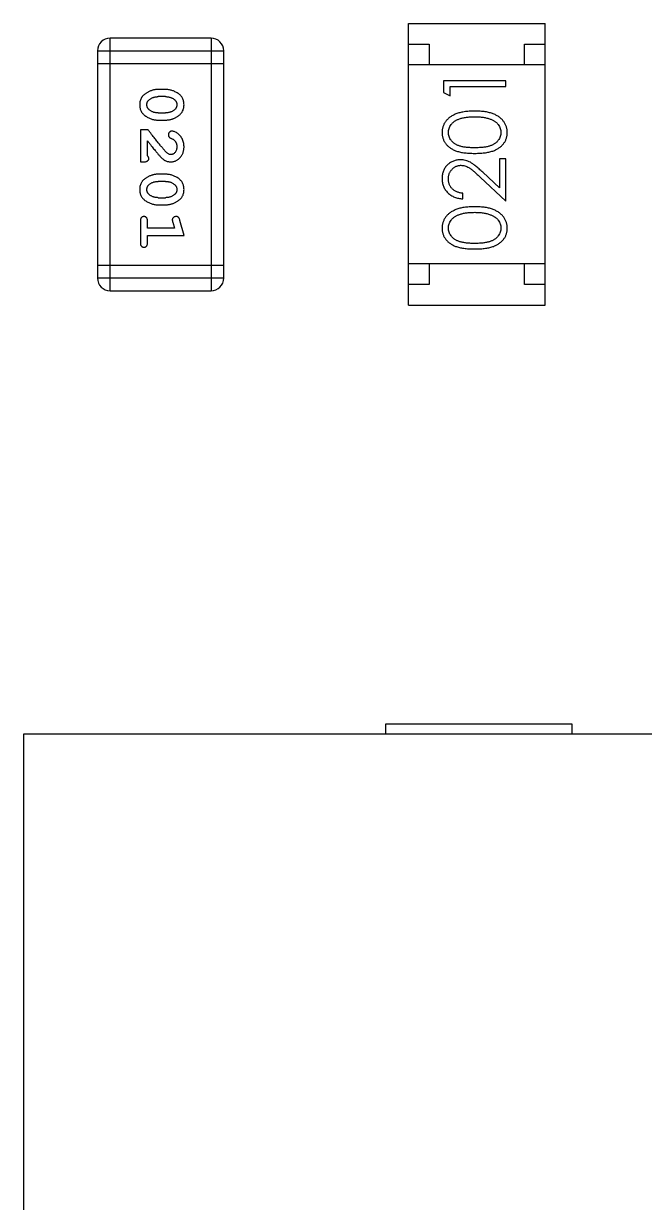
# Model space of a CAD drawing. Header units: millimetres. Extents: x 563 to 681, y 173 to 284.
# Drawn here: x 636.955 to 638.455, y 257.679 to 260.524 of the extents above; entities that cross this region are included whole.
import ezdxf

# ---------------------------------------------------------------- set-up
doc = ezdxf.new("R2010")
doc.units = ezdxf.units.MM
doc.header["$LTSCALE"] = 30.734
doc.layers.get('0').update_dxf_attribs({"linetype": 'CONTINUOUS'})

msp = doc.modelspace()

# ---------------------------------------------------------------- linework, layer by layer
at = {"linetype": 'Continuous'}
for p, q in [((637.8855, 259.8438), (637.8855, 260.5238)), ((637.8855, 260.5238), (638.2155, 260.5238)), ((638.2155, 259.8438), (638.2155, 260.5238)), ((637.1645, 259.879), (637.1645, 260.4886)), ((637.4084, 260.4886), (637.1645, 260.4886)), ((637.4084, 260.4886), (637.4084, 259.879)), ((637.1341, 260.4582), (637.1341, 259.9095)), ((637.1341, 260.4582), (637.4389, 260.4582)), ((637.4389, 259.9095), (637.4389, 260.4582)), ((637.8855, 260.4738), (637.9355, 260.4738)), ((637.9355, 260.4738), (637.9355, 260.4238)), ((638.1655, 260.4238), (638.1655, 260.4738)), ((638.1655, 260.4738), (638.2155, 260.4738)), ((637.1341, 260.4277), (637.4389, 260.4277)), ((638.2155, 260.4238), (637.8855, 260.4238)), ((637.9703, 260.3856), (637.9703, 260.3578)), ((638.1203, 260.3856), (637.9703, 260.3856)), ((637.9857, 260.349), (637.9857, 260.3721)), ((637.9857, 260.3721), (638.1203, 260.3721)), ((638.1203, 260.3721), (638.1203, 260.3856)), ((637.2985, 260.3648), (637.2807, 260.3648)), ((637.2982, 260.3475), (637.281, 260.3475)), ((637.9703, 260.3578), (637.9857, 260.349)), ((637.281, 260.3081), (637.2982, 260.3081)), ((637.2807, 260.2908), (637.2985, 260.2908)), ((637.2377, 260.2672), (637.2377, 260.1901)), ((637.2566, 260.2672), (637.2377, 260.2672)), ((637.255, 260.2043), (637.255, 260.2405)), ((638.1049, 260.1971), (638.1049, 260.1273)), ((638.1203, 260.1971), (638.1049, 260.1971)), ((638.1203, 260.0952), (638.1203, 260.1971)), ((637.2377, 260.1901), (637.2455, 260.1901)), ((637.2985, 260.1602), (637.2807, 260.1602)), ((637.2982, 260.1429), (637.281, 260.1429)), ((638.0582, 260.1534), (638.1203, 260.0952)), ((638.1049, 260.1273), (638.0648, 260.1648)), ((638.0164, 260.1009), (638.0164, 260.1144)), ((637.2807, 260.0863), (637.2985, 260.0863)), ((637.281, 260.1036), (637.2982, 260.1036)), ((637.2377, 260.047), (637.2377, 259.9951)), ((637.255, 260.0297), (637.255, 260.047)), ((637.32, 260.0297), (637.255, 260.0297)), ((637.3158, 260.0447), (637.32, 260.0297)), ((637.3431, 260.0124), (637.3332, 260.0489)), ((637.255, 259.9951), (637.255, 260.0124)), ((637.255, 260.0124), (637.3431, 260.0124)), ((637.4389, 259.94), (637.1341, 259.94)), ((638.2155, 259.9438), (637.8855, 259.9438)), ((637.9355, 259.9438), (637.9355, 259.8938)), ((638.1655, 259.8938), (638.1655, 259.9438)), ((637.4389, 259.9095), (637.1341, 259.9095)), ((637.9355, 259.8938), (637.8855, 259.8938)), ((638.2155, 259.8938), (638.1655, 259.8938)), ((637.1645, 259.879), (637.4084, 259.879)), ((637.8855, 259.8438), (638.2155, 259.8438)), ((637.8304, 258.8089), (637.8304, 258.8339)), ((637.8304, 258.8339), (638.2804, 258.8339)), ((638.2804, 258.8339), (638.2804, 258.8089)), ((636.9554, 258.8089), (636.9554, 250.8589)), ((642.9554, 258.8089), (636.9554, 258.8089))]:
    msp.add_line(p, q, dxfattribs=at)
for centre, start, end in [((637.1645, 260.4582), 90, 180), ((637.4084, 260.4582), 0, 90), ((637.1645, 259.9095), 180, 270), ((637.4084, 259.9095), 270, 0)]:
    msp.add_arc(centre, 0.0305, start, end, dxfattribs=at)
for points, knots in [([(637.2807, 260.3648), (637.2796, 260.3647), (637.2775, 260.3647), (637.2743, 260.3644), (637.2712, 260.3639), (637.2681, 260.3632), (637.2651, 260.3623), (637.2621, 260.3612), (637.2591, 260.36), (637.2562, 260.3585), (637.2535, 260.3569), (637.251, 260.3553), (637.2487, 260.3536), (637.2465, 260.352), (637.2447, 260.3503), (637.243, 260.3486), (637.2416, 260.3469), (637.24, 260.3445), (637.2384, 260.3413), (637.2371, 260.3371), (637.2362, 260.3325), (637.2362, 260.3294), (637.2361, 260.3277)], [0, 0, 0, 0, 0.049886, 0.09882, 0.148132, 0.19689, 0.246038, 0.295176, 0.345305, 0.395692, 0.445312, 0.491875, 0.535813, 0.577009, 0.616081, 0.652689, 0.687585, 0.720206, 0.785062, 0.85223, 0.923759, 1, 1, 1, 1]), ([(637.2534, 260.3277), (637.2534, 260.3283), (637.2534, 260.3296), (637.2537, 260.3314), (637.2541, 260.3331), (637.2547, 260.3346), (637.2554, 260.3361), (637.2564, 260.3375), (637.2575, 260.3387), (637.2583, 260.3394), (637.2587, 260.3398)], [0, 0, 0, 0, 0.139844, 0.271849, 0.399162, 0.521619, 0.6402, 0.758957, 0.87828, 1, 1, 1, 1]), ([(637.2587, 260.3398), (637.2595, 260.3404), (637.2611, 260.3416), (637.2636, 260.3432), (637.2662, 260.3445), (637.269, 260.3456), (637.2719, 260.3464), (637.2748, 260.347), (637.2779, 260.3474), (637.2799, 260.3474), (637.281, 260.3475)], [0, 0, 0, 0, 0.124927, 0.248361, 0.370889, 0.492583, 0.61616, 0.741472, 0.869044, 1, 1, 1, 1]), ([(637.2982, 260.3475), (637.2993, 260.3474), (637.3013, 260.3474), (637.3044, 260.3471), (637.3073, 260.3465), (637.3101, 260.3457), (637.3128, 260.3447), (637.3153, 260.3434), (637.3178, 260.3419), (637.3192, 260.3408), (637.32, 260.3402)], [0, 0, 0, 0, 0.135446, 0.266257, 0.393419, 0.517936, 0.639137, 0.758785, 0.879345, 1, 1, 1, 1]), ([(637.3431, 260.328), (637.343, 260.3294), (637.343, 260.3322), (637.3423, 260.3363), (637.3411, 260.3401), (637.3396, 260.3437), (637.3375, 260.347), (637.335, 260.3501), (637.332, 260.3528), (637.3286, 260.3553), (637.325, 260.3575), (637.3213, 260.3594), (637.3176, 260.3611), (637.3139, 260.3624), (637.3101, 260.3635), (637.3062, 260.3642), (637.3024, 260.3647), (637.2998, 260.3647), (637.2985, 260.3648)], [0, 0, 0, 0, 0.06692, 0.130834, 0.19258, 0.252759, 0.312631, 0.373411, 0.436359, 0.501894, 0.568244, 0.632472, 0.69556, 0.757163, 0.818592, 0.878885, 0.939235, 1, 1, 1, 1]), ([(637.32, 260.3402), (637.3204, 260.3398), (637.3213, 260.339), (637.3225, 260.3377), (637.3235, 260.3362), (637.3244, 260.3347), (637.325, 260.3331), (637.3254, 260.3314), (637.3257, 260.3297), (637.3258, 260.3285), (637.3258, 260.3278)], [0, 0, 0, 0, 0.13042, 0.256046, 0.378133, 0.498725, 0.620452, 0.742761, 0.869406, 1, 1, 1, 1]), ([(637.2361, 260.3277), (637.2361, 260.3263), (637.2362, 260.3235), (637.2369, 260.3194), (637.2381, 260.3155), (637.2396, 260.312), (637.2417, 260.3086), (637.2442, 260.3056), (637.2471, 260.3028), (637.2505, 260.3003), (637.2541, 260.2981), (637.2578, 260.2962), (637.2615, 260.2945), (637.2653, 260.2932), (637.2691, 260.2921), (637.2729, 260.2914), (637.2768, 260.2909), (637.2794, 260.2909), (637.2807, 260.2908)], [0, 0, 0, 0, 0.067217, 0.131051, 0.19272, 0.252824, 0.312745, 0.373449, 0.436041, 0.501494, 0.567761, 0.632087, 0.695096, 0.757109, 0.817993, 0.878657, 0.939311, 1, 1, 1, 1]), ([(637.2592, 260.3154), (637.2588, 260.3158), (637.2578, 260.3166), (637.2567, 260.3179), (637.2557, 260.3193), (637.2548, 260.3208), (637.2542, 260.3224), (637.2537, 260.3241), (637.2535, 260.3258), (637.2534, 260.3271), (637.2534, 260.3277)], [0, 0, 0, 0, 0.129853, 0.25607, 0.380154, 0.49978, 0.62208, 0.743277, 0.868791, 1, 1, 1, 1]), ([(637.281, 260.3081), (637.2799, 260.3082), (637.2779, 260.3082), (637.2748, 260.3085), (637.2719, 260.3091), (637.2691, 260.3099), (637.2664, 260.3109), (637.2639, 260.3122), (637.2614, 260.3136), (637.26, 260.3148), (637.2592, 260.3154)], [0, 0, 0, 0, 0.135449, 0.266263, 0.393429, 0.516942, 0.639128, 0.758779, 0.879341, 1, 1, 1, 1]), ([(637.3205, 260.3157), (637.3197, 260.3151), (637.3181, 260.3139), (637.3156, 260.3123), (637.3129, 260.311), (637.3102, 260.31), (637.3073, 260.3091), (637.3044, 260.3086), (637.3013, 260.3082), (637.2992, 260.3082), (637.2982, 260.3081)], [0, 0, 0, 0, 0.125331, 0.248948, 0.371201, 0.494032, 0.616811, 0.742104, 0.868849, 1, 1, 1, 1]), ([(637.2985, 260.2908), (637.2995, 260.2908), (637.3017, 260.2909), (637.3049, 260.2912), (637.308, 260.2917), (637.3111, 260.2924), (637.3142, 260.2933), (637.3172, 260.2944), (637.3201, 260.2957), (637.323, 260.2972), (637.3258, 260.2988), (637.3283, 260.3004), (637.3306, 260.3021), (637.3327, 260.3038), (637.3346, 260.3055), (637.3362, 260.3072), (637.3377, 260.3089), (637.3392, 260.3113), (637.3408, 260.3145), (637.3421, 260.3186), (637.3429, 260.3232), (637.343, 260.3263), (637.3431, 260.328)], [0, 0, 0, 0, 0.049855, 0.099516, 0.148482, 0.19758, 0.246804, 0.296268, 0.346517, 0.397047, 0.446826, 0.49336, 0.537801, 0.579207, 0.617974, 0.654833, 0.689171, 0.722088, 0.786392, 0.853518, 0.924186, 1, 1, 1, 1]), ([(637.3258, 260.3278), (637.3258, 260.3272), (637.3257, 260.326), (637.3255, 260.3242), (637.3251, 260.3225), (637.3245, 260.3209), (637.3237, 260.3194), (637.3228, 260.3181), (637.3217, 260.3168), (637.3209, 260.3161), (637.3205, 260.3157)], [0, 0, 0, 0, 0.138115, 0.270177, 0.397547, 0.520057, 0.63869, 0.757499, 0.878226, 1, 1, 1, 1]), ([(638.0453, 260.3125), (638.043, 260.3125), (638.0385, 260.3124), (638.032, 260.3121), (638.0258, 260.3116), (638.0199, 260.3108), (638.0144, 260.3099), (638.0093, 260.3087), (638.0046, 260.3073), (638.0001, 260.3057), (637.9961, 260.3039), (637.9922, 260.302), (637.9887, 260.2999), (637.9854, 260.2976), (637.9823, 260.2952), (637.9796, 260.2926), (637.977, 260.2899), (637.9748, 260.287), (637.9728, 260.2841), (637.9711, 260.281), (637.9697, 260.2778), (637.9685, 260.2745), (637.9675, 260.2712), (637.9669, 260.2678), (637.9665, 260.2643), (637.9664, 260.2619), (637.9664, 260.2607)], [0, 0, 0, 0, 0.065278, 0.127205, 0.186168, 0.241675, 0.294115, 0.343609, 0.390387, 0.434463, 0.476646, 0.517002, 0.555936, 0.593716, 0.630057, 0.665601, 0.700745, 0.734917, 0.768681, 0.802087, 0.834849, 0.867433, 0.900138, 0.932806, 0.966212, 1, 1, 1, 1]), ([(638.1241, 260.2607), (638.1241, 260.2619), (638.1241, 260.2643), (638.1236, 260.2678), (638.123, 260.2712), (638.122, 260.2746), (638.1208, 260.2778), (638.1194, 260.281), (638.1176, 260.2841), (638.1156, 260.2871), (638.1134, 260.29), (638.1108, 260.2928), (638.1081, 260.2954), (638.105, 260.2978), (638.1017, 260.3), (638.0982, 260.3021), (638.0944, 260.304), (638.0903, 260.3058), (638.0859, 260.3074), (638.0812, 260.3087), (638.0761, 260.3099), (638.0706, 260.3109), (638.0648, 260.3116), (638.0586, 260.3121), (638.0521, 260.3124), (638.0476, 260.3125), (638.0453, 260.3125)], [0, 0, 0, 0, 0.033824, 0.067298, 0.10028, 0.133019, 0.165736, 0.198792, 0.232372, 0.266409, 0.301016, 0.336196, 0.371972, 0.408574, 0.446394, 0.485225, 0.525372, 0.567224, 0.611081, 0.65775, 0.70702, 0.759235, 0.814484, 0.873227, 0.934937, 1, 1, 1, 1]), ([(637.9818, 260.2612), (637.9819, 260.2628), (637.9821, 260.2661), (637.9833, 260.2709), (637.9855, 260.2756), (637.9878, 260.2794), (637.9901, 260.2822), (637.9921, 260.2843), (637.9943, 260.2862), (637.9968, 260.288), (637.9995, 260.2897), (638.0024, 260.2913), (638.0056, 260.2927), (638.009, 260.294), (638.0127, 260.2952), (638.0166, 260.2963), (638.0208, 260.2971), (638.0252, 260.2978), (638.0299, 260.2983), (638.0348, 260.2988), (638.0399, 260.299), (638.0435, 260.299), (638.0453, 260.299)], [0, 0, 0, 0, 0.059689, 0.119507, 0.181075, 0.246162, 0.279894, 0.314468, 0.350403, 0.387474, 0.426147, 0.466624, 0.508745, 0.553328, 0.600058, 0.649177, 0.700552, 0.754894, 0.811825, 0.871514, 0.934319, 1, 1, 1, 1]), ([(638.0453, 260.299), (638.0471, 260.299), (638.0506, 260.299), (638.0558, 260.2987), (638.0609, 260.2982), (638.0657, 260.2977), (638.0703, 260.2968), (638.0747, 260.2959), (638.0789, 260.2947), (638.0816, 260.2938), (638.083, 260.2933)], [0, 0, 0, 0, 0.141157, 0.277773, 0.409244, 0.535676, 0.657497, 0.775458, 0.889412, 1, 1, 1, 1]), ([(638.083, 260.2933), (638.084, 260.293), (638.0861, 260.2922), (638.089, 260.2909), (638.0917, 260.2894), (638.0943, 260.2878), (638.0966, 260.286), (638.0987, 260.2842), (638.1006, 260.2822), (638.1029, 260.2794), (638.1052, 260.2757), (638.1072, 260.271), (638.1085, 260.2661), (638.1087, 260.2628), (638.1087, 260.2612)], [0, 0, 0, 0, 0.075949, 0.148549, 0.218996, 0.286119, 0.351826, 0.416074, 0.478265, 0.540325, 0.660405, 0.774606, 0.887187, 1, 1, 1, 1]), ([(637.3015, 260.2122), (637.3011, 260.2127), (637.3001, 260.2136), (637.2986, 260.2152), (637.2968, 260.2171), (637.2949, 260.2193), (637.2928, 260.2217), (637.2904, 260.2245), (637.2879, 260.2275), (637.2852, 260.2308), (637.2823, 260.2344), (637.2792, 260.2382), (637.2759, 260.2424), (637.2724, 260.2468), (637.2687, 260.2515), (637.2648, 260.2565), (637.2608, 260.2618), (637.258, 260.2654), (637.2566, 260.2672)], [0, 0, 0, 0, 0.026647, 0.057942, 0.094152, 0.134806, 0.180631, 0.231142, 0.286385, 0.346321, 0.411439, 0.481035, 0.555329, 0.634592, 0.718826, 0.807759, 0.901393, 1, 1, 1, 1]), ([(637.3138, 260.2641), (637.3132, 260.264), (637.3121, 260.264), (637.3106, 260.2635), (637.3091, 260.2626), (637.3078, 260.2615), (637.3067, 260.2601), (637.3059, 260.2586), (637.3054, 260.257), (637.3053, 260.2558), (637.3053, 260.2553)], [0, 0, 0, 0, 0.120856, 0.239483, 0.360995, 0.490166, 0.620982, 0.746416, 0.870253, 1, 1, 1, 1]), ([(637.3053, 260.2553), (637.3053, 260.2548), (637.3054, 260.2538), (637.3057, 260.2524), (637.3061, 260.2512), (637.3068, 260.2501), (637.3077, 260.249), (637.3089, 260.2481), (637.3103, 260.2474), (637.3113, 260.247), (637.3119, 260.2468)], [0, 0, 0, 0, 0.127347, 0.246131, 0.359406, 0.470543, 0.586092, 0.711469, 0.847022, 1, 1, 1, 1]), ([(637.3431, 260.2268), (637.343, 260.2285), (637.3429, 260.2319), (637.3421, 260.2368), (637.3406, 260.2416), (637.3386, 260.246), (637.3362, 260.2502), (637.3333, 260.2538), (637.3301, 260.257), (637.3265, 260.2595), (637.323, 260.2615), (637.3196, 260.2629), (637.3166, 260.2639), (637.3147, 260.264), (637.3138, 260.2641)], [0, 0, 0, 0, 0.098286, 0.193983, 0.289056, 0.384352, 0.477435, 0.566197, 0.652355, 0.737986, 0.818188, 0.887401, 0.94802, 1, 1, 1, 1]), ([(637.9664, 260.2607), (637.9664, 260.2595), (637.9665, 260.2572), (637.9669, 260.2537), (637.9675, 260.2504), (637.9685, 260.2471), (637.9696, 260.2439), (637.9711, 260.2407), (637.9728, 260.2377), (637.9748, 260.2348), (637.977, 260.232), (637.9794, 260.2293), (637.9822, 260.2268), (637.9851, 260.2245), (637.9883, 260.2224), (637.9918, 260.2203), (637.9955, 260.2185), (637.9994, 260.2168), (638.0037, 260.2153), (638.0084, 260.2141), (638.0136, 260.2129), (638.0191, 260.2121), (638.0251, 260.2114), (638.0314, 260.2109), (638.0383, 260.2106), (638.0429, 260.2106), (638.0453, 260.2106)], [0, 0, 0, 0, 0.033742, 0.066533, 0.099153, 0.13154, 0.164087, 0.196563, 0.229707, 0.263315, 0.297504, 0.331686, 0.366482, 0.4021, 0.438958, 0.476748, 0.515985, 0.556589, 0.599519, 0.645765, 0.695487, 0.748721, 0.805687, 0.866754, 0.931405, 1, 1, 1, 1]), ([(638.0453, 260.224), (638.0433, 260.224), (638.0393, 260.224), (638.0337, 260.2243), (638.0284, 260.2246), (638.0235, 260.2252), (638.019, 260.2258), (638.0148, 260.2266), (638.0111, 260.2275), (638.0077, 260.2286), (638.0046, 260.2298), (638.0016, 260.2312), (637.9989, 260.2327), (637.9964, 260.2343), (637.9941, 260.2361), (637.992, 260.238), (637.99, 260.24), (637.9878, 260.2428), (637.9854, 260.2466), (637.9833, 260.2513), (637.9821, 260.2562), (637.9819, 260.2595), (637.9818, 260.2612)], [0, 0, 0, 0, 0.073302, 0.142286, 0.206253, 0.266017, 0.321612, 0.372532, 0.419497, 0.462398, 0.502825, 0.541489, 0.579034, 0.615143, 0.650298, 0.684912, 0.718701, 0.752189, 0.817245, 0.879117, 0.939613, 1, 1, 1, 1]), ([(638.1087, 260.2612), (638.1086, 260.2595), (638.1085, 260.2562), (638.1072, 260.2513), (638.1051, 260.2466), (638.1027, 260.2428), (638.1004, 260.24), (638.0985, 260.2379), (638.0964, 260.236), (638.094, 260.2343), (638.0915, 260.2326), (638.0888, 260.2312), (638.0859, 260.2298), (638.0828, 260.2286), (638.0794, 260.2275), (638.0756, 260.2265), (638.0715, 260.2258), (638.067, 260.2251), (638.0621, 260.2247), (638.0568, 260.2243), (638.0512, 260.224), (638.0473, 260.224), (638.0453, 260.224)], [0, 0, 0, 0, 0.060034, 0.120278, 0.182348, 0.247919, 0.281641, 0.315701, 0.350322, 0.385703, 0.421819, 0.459196, 0.497866, 0.538301, 0.58121, 0.628183, 0.679403, 0.734699, 0.794074, 0.858416, 0.927049, 1, 1, 1, 1]), ([(638.0453, 260.2106), (638.0477, 260.2106), (638.0524, 260.2106), (638.0591, 260.2109), (638.0655, 260.2114), (638.0714, 260.2121), (638.0769, 260.213), (638.0821, 260.2141), (638.0868, 260.2154), (638.0912, 260.2169), (638.0952, 260.2186), (638.0989, 260.2205), (638.1023, 260.2225), (638.1055, 260.2247), (638.1085, 260.227), (638.1112, 260.2294), (638.1137, 260.2321), (638.1159, 260.2349), (638.1178, 260.2378), (638.1195, 260.2408), (638.1209, 260.2439), (638.1221, 260.2471), (638.123, 260.2504), (638.1236, 260.2537), (638.1241, 260.2572), (638.1241, 260.2595), (638.1241, 260.2607)], [0, 0, 0, 0, 0.068113, 0.132564, 0.193427, 0.250218, 0.303569, 0.353576, 0.400235, 0.443586, 0.484619, 0.524292, 0.56238, 0.599049, 0.63494, 0.669782, 0.704009, 0.737842, 0.771098, 0.803896, 0.836415, 0.868639, 0.900715, 0.933378, 0.966213, 1, 1, 1, 1]), ([(637.255, 260.2405), (637.2566, 260.2385), (637.2595, 260.2347), (637.2639, 260.2292), (637.2678, 260.2242), (637.2714, 260.2198), (637.2745, 260.2158), (637.2774, 260.2124), (637.2798, 260.2095), (637.2813, 260.2077), (637.282, 260.2069)], [0, 0, 0, 0, 0.176662, 0.337826, 0.484741, 0.617764, 0.73494, 0.837793, 0.926412, 1, 1, 1, 1]), ([(637.3103, 260.1901), (637.3114, 260.1902), (637.3136, 260.1902), (637.3169, 260.1907), (637.32, 260.1915), (637.323, 260.1927), (637.3258, 260.1941), (637.3285, 260.1959), (637.3311, 260.198), (637.3335, 260.2004), (637.3358, 260.2031), (637.3378, 260.2059), (637.3394, 260.209), (637.3408, 260.2122), (637.3418, 260.2156), (637.3426, 260.2192), (637.343, 260.2229), (637.3431, 260.2255), (637.3431, 260.2268)], [0, 0, 0, 0, 0.060981, 0.120256, 0.178148, 0.236115, 0.293993, 0.352864, 0.413358, 0.476056, 0.539296, 0.602396, 0.665116, 0.728325, 0.792919, 0.859317, 0.928302, 1, 1, 1, 1]), ([(637.3258, 260.2269), (637.3257, 260.2255), (637.3257, 260.2228), (637.3248, 260.219), (637.3234, 260.2156), (637.3215, 260.2128), (637.3192, 260.2104), (637.3168, 260.2087), (637.3141, 260.2077), (637.3122, 260.2075), (637.3113, 260.2074)], [0, 0, 0, 0, 0.156344, 0.299348, 0.4327, 0.561, 0.682299, 0.791883, 0.89611, 1, 1, 1, 1]), ([(637.3119, 260.2468), (637.3128, 260.2465), (637.3145, 260.2459), (637.3168, 260.2446), (637.3188, 260.2434), (637.3199, 260.2423), (637.3204, 260.2418)], [0, 0, 0, 0, 0.285518, 0.544185, 0.781367, 1, 1, 1, 1]), ([(637.3204, 260.2418), (637.3208, 260.2413), (637.3217, 260.2403), (637.3228, 260.2387), (637.3237, 260.2369), (637.3245, 260.2351), (637.3251, 260.2332), (637.3255, 260.2312), (637.3258, 260.2291), (637.3258, 260.2277), (637.3258, 260.2269)], [0, 0, 0, 0, 0.121873, 0.243139, 0.363336, 0.485133, 0.607572, 0.734701, 0.864814, 1, 1, 1, 1]), ([(637.2455, 260.1901), (637.2466, 260.1902), (637.2486, 260.1902), (637.2513, 260.1906), (637.2535, 260.1913), (637.2553, 260.1924), (637.2566, 260.1937), (637.2575, 260.1952), (637.2581, 260.1969), (637.2581, 260.1982), (637.2581, 260.1988)], [0, 0, 0, 0, 0.1844, 0.34094, 0.473574, 0.586824, 0.690029, 0.789175, 0.890445, 1, 1, 1, 1]), ([(637.2581, 260.1988), (637.2581, 260.1992), (637.258, 260.2002), (637.2573, 260.2016), (637.2563, 260.203), (637.2555, 260.2038), (637.255, 260.2043)], [0, 0, 0, 0, 0.20611, 0.432681, 0.695597, 1, 1, 1, 1]), ([(637.282, 260.2069), (637.2828, 260.206), (637.2843, 260.2043), (637.2865, 260.202), (637.2886, 260.1999), (637.2906, 260.198), (637.2925, 260.1964), (637.2942, 260.195), (637.2959, 260.1939), (637.2979, 260.1928), (637.3005, 260.1917), (637.3037, 260.1908), (637.3069, 260.1902), (637.3092, 260.1902), (637.3103, 260.1901)], [0, 0, 0, 0, 0.103002, 0.197728, 0.285279, 0.365235, 0.437224, 0.502446, 0.560545, 0.611446, 0.707576, 0.80349, 0.900532, 1, 1, 1, 1]), ([(637.3113, 260.2074), (637.3105, 260.2075), (637.3088, 260.2076), (637.3064, 260.2086), (637.3039, 260.2101), (637.3024, 260.2115), (637.3015, 260.2122)], [0, 0, 0, 0, 0.212836, 0.442809, 0.70317, 1, 1, 1, 1]), ([(638.011, 260.1952), (638.0095, 260.1951), (638.0066, 260.195), (638.0023, 260.1945), (637.9982, 260.1935), (637.9941, 260.1921), (637.9903, 260.1903), (637.9866, 260.1882), (637.983, 260.1856), (637.9797, 260.1827), (637.9765, 260.1795), (637.9739, 260.1759), (637.9715, 260.1722), (637.9696, 260.1682), (637.9682, 260.1639), (637.9672, 260.1595), (637.9665, 260.1547), (637.9665, 260.1515), (637.9664, 260.1499)], [0, 0, 0, 0, 0.06271, 0.123347, 0.183401, 0.242828, 0.302097, 0.36242, 0.423725, 0.487032, 0.550491, 0.612709, 0.674265, 0.73617, 0.799211, 0.863483, 0.930525, 1, 1, 1, 1]), ([(638.0648, 260.1648), (638.0633, 260.1663), (638.0603, 260.169), (638.056, 260.173), (638.0518, 260.1765), (638.048, 260.1797), (638.0443, 260.1826), (638.0409, 260.1851), (638.0378, 260.1872), (638.034, 260.1895), (638.0292, 260.1918), (638.0233, 260.1937), (638.0172, 260.195), (638.0131, 260.1951), (638.011, 260.1952)], [0, 0, 0, 0, 0.09953, 0.192079, 0.277712, 0.357454, 0.429648, 0.495771, 0.555538, 0.608657, 0.707578, 0.804328, 0.901298, 1, 1, 1, 1]), ([(637.9818, 260.1492), (637.9818, 260.1503), (637.9819, 260.1525), (637.9823, 260.1557), (637.983, 260.1588), (637.984, 260.1618), (637.9853, 260.1646), (637.9868, 260.1673), (637.9887, 260.1699), (637.9908, 260.1723), (637.993, 260.1745), (637.9955, 260.1764), (637.998, 260.1781), (638.0006, 260.1794), (638.0034, 260.1804), (638.0062, 260.1812), (638.0092, 260.1816), (638.0112, 260.1817), (638.0122, 260.1817)], [0, 0, 0, 0, 0.068027, 0.133505, 0.19695, 0.26027, 0.322741, 0.384982, 0.448465, 0.513424, 0.578224, 0.640011, 0.700094, 0.760067, 0.819012, 0.877878, 0.938035, 1, 1, 1, 1]), ([(638.0122, 260.1817), (638.0138, 260.1817), (638.0171, 260.1815), (638.0219, 260.1805), (638.0265, 260.1788), (638.0303, 260.1768), (638.0334, 260.1748), (638.0361, 260.1729), (638.0391, 260.1705), (638.0423, 260.1679), (638.0459, 260.1648), (638.0497, 260.1613), (638.0539, 260.1575), (638.0567, 260.1548), (638.0582, 260.1534)], [0, 0, 0, 0, 0.088014, 0.174976, 0.2638, 0.355443, 0.406413, 0.465519, 0.533076, 0.609353, 0.693899, 0.787171, 0.889197, 1, 1, 1, 1]), ([(637.2807, 260.1602), (637.2796, 260.1602), (637.2775, 260.1602), (637.2743, 260.1599), (637.2712, 260.1594), (637.2681, 260.1587), (637.2651, 260.1578), (637.2621, 260.1567), (637.2591, 260.1554), (637.2562, 260.154), (637.2535, 260.1524), (637.251, 260.1508), (637.2487, 260.1491), (637.2465, 260.1475), (637.2447, 260.1458), (637.243, 260.1441), (637.2416, 260.1423), (637.24, 260.14), (637.2384, 260.1368), (637.2371, 260.1326), (637.2362, 260.128), (637.2362, 260.1248), (637.2361, 260.1232)], [0, 0, 0, 0, 0.049886, 0.09882, 0.148132, 0.19689, 0.246038, 0.295176, 0.345305, 0.395692, 0.445312, 0.491875, 0.535813, 0.577009, 0.616081, 0.652689, 0.687585, 0.720206, 0.785062, 0.85223, 0.923759, 1, 1, 1, 1]), ([(637.2587, 260.1353), (637.2595, 260.1359), (637.2611, 260.1371), (637.2636, 260.1387), (637.2662, 260.14), (637.269, 260.1411), (637.2719, 260.1419), (637.2748, 260.1425), (637.2779, 260.1429), (637.2799, 260.1429), (637.281, 260.1429)], [0, 0, 0, 0, 0.124927, 0.248361, 0.370889, 0.492583, 0.61616, 0.741472, 0.869044, 1, 1, 1, 1]), ([(637.2982, 260.1429), (637.2993, 260.1429), (637.3013, 260.1429), (637.3044, 260.1425), (637.3073, 260.142), (637.3101, 260.1412), (637.3128, 260.1402), (637.3153, 260.1389), (637.3178, 260.1374), (637.3192, 260.1363), (637.32, 260.1357)], [0, 0, 0, 0, 0.135446, 0.266257, 0.393419, 0.517936, 0.639137, 0.758785, 0.879345, 1, 1, 1, 1]), ([(637.3431, 260.1235), (637.343, 260.1249), (637.343, 260.1277), (637.3423, 260.1318), (637.3411, 260.1356), (637.3396, 260.1392), (637.3375, 260.1425), (637.335, 260.1455), (637.332, 260.1483), (637.3286, 260.1508), (637.325, 260.153), (637.3213, 260.1549), (637.3176, 260.1566), (637.3139, 260.1579), (637.3101, 260.159), (637.3062, 260.1597), (637.3024, 260.1602), (637.2998, 260.1602), (637.2985, 260.1602)], [0, 0, 0, 0, 0.06692, 0.130834, 0.19258, 0.252759, 0.312631, 0.373411, 0.436359, 0.501894, 0.568244, 0.632472, 0.69556, 0.757163, 0.818592, 0.878885, 0.939235, 1, 1, 1, 1]), ([(637.9664, 260.1499), (637.9665, 260.1482), (637.9665, 260.1449), (637.9672, 260.1401), (637.9683, 260.1354), (637.9698, 260.131), (637.9719, 260.1268), (637.9743, 260.1228), (637.9771, 260.119), (637.9804, 260.1154), (637.984, 260.1121), (637.9879, 260.1093), (637.9921, 260.1068), (637.9965, 260.1048), (638.0011, 260.1032), (638.006, 260.102), (638.0111, 260.1012), (638.0146, 260.101), (638.0164, 260.1009)], [0, 0, 0, 0, 0.06445, 0.126725, 0.187421, 0.247417, 0.306749, 0.366595, 0.427749, 0.490235, 0.553031, 0.614805, 0.676505, 0.738096, 0.801021, 0.864897, 0.931209, 1, 1, 1, 1]), ([(638.0164, 260.1144), (638.0151, 260.1145), (638.0125, 260.1148), (638.0087, 260.1155), (638.0052, 260.1165), (638.0018, 260.1177), (637.9987, 260.1192), (637.9959, 260.121), (637.9932, 260.123), (637.9909, 260.1252), (637.9887, 260.1277), (637.9869, 260.1303), (637.9853, 260.1331), (637.984, 260.136), (637.983, 260.1391), (637.9823, 260.1423), (637.9819, 260.1457), (637.9818, 260.148), (637.9818, 260.1492)], [0, 0, 0, 0, 0.073648, 0.143686, 0.210962, 0.275557, 0.338064, 0.399311, 0.4594, 0.51934, 0.579024, 0.637809, 0.695959, 0.754122, 0.813113, 0.873453, 0.935561, 1, 1, 1, 1]), ([(637.2361, 260.1232), (637.2361, 260.1218), (637.2362, 260.1189), (637.2369, 260.1149), (637.2381, 260.111), (637.2396, 260.1074), (637.2417, 260.1041), (637.2442, 260.1011), (637.2471, 260.0983), (637.2505, 260.0958), (637.2541, 260.0936), (637.2578, 260.0917), (637.2615, 260.09), (637.2653, 260.0886), (637.2691, 260.0876), (637.2729, 260.0868), (637.2768, 260.0864), (637.2794, 260.0863), (637.2807, 260.0863)], [0, 0, 0, 0, 0.067217, 0.131051, 0.19272, 0.252824, 0.312745, 0.373449, 0.436041, 0.501494, 0.567761, 0.632087, 0.695096, 0.757109, 0.817993, 0.878657, 0.939311, 1, 1, 1, 1]), ([(637.2534, 260.1232), (637.2534, 260.1238), (637.2534, 260.125), (637.2537, 260.1269), (637.2541, 260.1286), (637.2547, 260.1301), (637.2554, 260.1316), (637.2564, 260.133), (637.2575, 260.1342), (637.2583, 260.1349), (637.2587, 260.1353)], [0, 0, 0, 0, 0.139844, 0.271849, 0.399162, 0.521619, 0.6402, 0.758957, 0.87828, 1, 1, 1, 1]), ([(637.2592, 260.1109), (637.2588, 260.1113), (637.2578, 260.1121), (637.2567, 260.1134), (637.2557, 260.1148), (637.2548, 260.1163), (637.2542, 260.1179), (637.2537, 260.1196), (637.2535, 260.1213), (637.2534, 260.1225), (637.2534, 260.1232)], [0, 0, 0, 0, 0.129853, 0.25607, 0.380154, 0.49978, 0.62208, 0.743277, 0.868791, 1, 1, 1, 1]), ([(637.281, 260.1036), (637.2799, 260.1036), (637.2779, 260.1037), (637.2748, 260.104), (637.2719, 260.1046), (637.2691, 260.1054), (637.2664, 260.1064), (637.2639, 260.1077), (637.2614, 260.1091), (637.26, 260.1103), (637.2592, 260.1109)], [0, 0, 0, 0, 0.135449, 0.266263, 0.393429, 0.516942, 0.639128, 0.758779, 0.879341, 1, 1, 1, 1]), ([(637.3205, 260.1112), (637.3197, 260.1106), (637.3181, 260.1094), (637.3156, 260.1078), (637.3129, 260.1065), (637.3102, 260.1055), (637.3073, 260.1046), (637.3044, 260.104), (637.3013, 260.1037), (637.2992, 260.1036), (637.2982, 260.1036)], [0, 0, 0, 0, 0.125331, 0.248948, 0.371201, 0.494032, 0.616811, 0.742104, 0.868849, 1, 1, 1, 1]), ([(637.2985, 260.0863), (637.2995, 260.0863), (637.3017, 260.0864), (637.3049, 260.0867), (637.308, 260.0872), (637.3111, 260.0879), (637.3142, 260.0888), (637.3172, 260.0899), (637.3201, 260.0912), (637.323, 260.0927), (637.3258, 260.0943), (637.3283, 260.0959), (637.3306, 260.0976), (637.3327, 260.0993), (637.3346, 260.101), (637.3362, 260.1027), (637.3377, 260.1044), (637.3392, 260.1068), (637.3408, 260.1099), (637.3421, 260.1141), (637.3429, 260.1187), (637.343, 260.1218), (637.3431, 260.1235)], [0, 0, 0, 0, 0.049855, 0.099516, 0.148482, 0.19758, 0.246804, 0.296268, 0.346517, 0.397047, 0.446826, 0.49336, 0.537801, 0.579207, 0.617974, 0.654833, 0.689171, 0.722088, 0.786392, 0.853518, 0.924186, 1, 1, 1, 1]), ([(637.32, 260.1357), (637.3204, 260.1353), (637.3213, 260.1345), (637.3225, 260.1331), (637.3235, 260.1317), (637.3244, 260.1302), (637.325, 260.1286), (637.3254, 260.1269), (637.3257, 260.1252), (637.3258, 260.1239), (637.3258, 260.1233)], [0, 0, 0, 0, 0.13042, 0.256046, 0.378133, 0.498725, 0.620452, 0.742761, 0.869406, 1, 1, 1, 1]), ([(637.3258, 260.1233), (637.3258, 260.1227), (637.3257, 260.1215), (637.3255, 260.1197), (637.3251, 260.118), (637.3245, 260.1164), (637.3237, 260.1149), (637.3228, 260.1135), (637.3217, 260.1123), (637.3209, 260.1116), (637.3205, 260.1112)], [0, 0, 0, 0, 0.138115, 0.270177, 0.397547, 0.520057, 0.63869, 0.757499, 0.878226, 1, 1, 1, 1]), ([(638.0453, 260.0817), (638.043, 260.0817), (638.0385, 260.0816), (638.032, 260.0813), (638.0258, 260.0808), (638.0199, 260.0801), (638.0144, 260.0791), (638.0093, 260.078), (638.0046, 260.0765), (638.0001, 260.0749), (637.9961, 260.0731), (637.9922, 260.0712), (637.9887, 260.0691), (637.9854, 260.0669), (637.9823, 260.0644), (637.9796, 260.0619), (637.977, 260.0592), (637.9748, 260.0563), (637.9728, 260.0533), (637.9711, 260.0502), (637.9697, 260.047), (637.9685, 260.0438), (637.9675, 260.0404), (637.9669, 260.037), (637.9665, 260.0335), (637.9664, 260.0311), (637.9664, 260.0299)], [0, 0, 0, 0, 0.065278, 0.127205, 0.186168, 0.241675, 0.294115, 0.343609, 0.390387, 0.434463, 0.476646, 0.517002, 0.555936, 0.593716, 0.630057, 0.665601, 0.700745, 0.734917, 0.768681, 0.802087, 0.834849, 0.867433, 0.900138, 0.932806, 0.966212, 1, 1, 1, 1]), ([(638.1241, 260.0299), (638.1241, 260.0311), (638.1241, 260.0335), (638.1236, 260.037), (638.123, 260.0405), (638.122, 260.0438), (638.1208, 260.0471), (638.1194, 260.0503), (638.1176, 260.0534), (638.1156, 260.0564), (638.1134, 260.0593), (638.1108, 260.062), (638.1081, 260.0646), (638.105, 260.067), (638.1017, 260.0692), (638.0982, 260.0713), (638.0944, 260.0732), (638.0903, 260.075), (638.0859, 260.0766), (638.0812, 260.078), (638.0761, 260.0791), (638.0706, 260.0801), (638.0648, 260.0808), (638.0586, 260.0814), (638.0521, 260.0816), (638.0476, 260.0817), (638.0453, 260.0817)], [0, 0, 0, 0, 0.033824, 0.067298, 0.10028, 0.133019, 0.165736, 0.198792, 0.232372, 0.266409, 0.301016, 0.336196, 0.371972, 0.408574, 0.446394, 0.485225, 0.525372, 0.567224, 0.611081, 0.65775, 0.70702, 0.759235, 0.814484, 0.873227, 0.934937, 1, 1, 1, 1]), ([(637.2463, 260.058), (637.2457, 260.058), (637.2445, 260.0579), (637.2429, 260.0574), (637.2414, 260.0566), (637.24, 260.0554), (637.2389, 260.0538), (637.2382, 260.0519), (637.2377, 260.0496), (637.2377, 260.0479), (637.2377, 260.047)], [0, 0, 0, 0, 0.115051, 0.223278, 0.329269, 0.437893, 0.554681, 0.682591, 0.83103, 1, 1, 1, 1]), ([(637.255, 260.047), (637.255, 260.0479), (637.2549, 260.0496), (637.2545, 260.0519), (637.2537, 260.0538), (637.2526, 260.0554), (637.2513, 260.0566), (637.2498, 260.0574), (637.2481, 260.0579), (637.2469, 260.058), (637.2463, 260.058)], [0, 0, 0, 0, 0.169102, 0.317658, 0.446239, 0.563118, 0.671828, 0.776546, 0.884858, 1, 1, 1, 1]), ([(637.324, 260.058), (637.3234, 260.058), (637.3222, 260.0579), (637.3204, 260.0575), (637.3188, 260.0567), (637.3174, 260.0557), (637.3163, 260.0545), (637.3154, 260.0531), (637.3149, 260.0517), (637.3148, 260.0506), (637.3148, 260.0501)], [0, 0, 0, 0, 0.138815, 0.27042, 0.39836, 0.52875, 0.654955, 0.771147, 0.884581, 1, 1, 1, 1]), ([(637.3332, 260.0489), (637.3329, 260.0498), (637.3325, 260.0514), (637.3316, 260.0534), (637.3307, 260.0551), (637.3297, 260.0563), (637.3285, 260.0571), (637.3272, 260.0576), (637.3257, 260.058), (637.3246, 260.058), (637.324, 260.058)], [0, 0, 0, 0, 0.187321, 0.344927, 0.475328, 0.579604, 0.674244, 0.773631, 0.882025, 1, 1, 1, 1]), ([(637.9818, 260.0304), (637.9819, 260.032), (637.9821, 260.0353), (637.9833, 260.0402), (637.9855, 260.0448), (637.9878, 260.0486), (637.9901, 260.0514), (637.9921, 260.0535), (637.9943, 260.0555), (637.9968, 260.0573), (637.9995, 260.0589), (638.0024, 260.0605), (638.0056, 260.0619), (638.009, 260.0633), (638.0127, 260.0644), (638.0166, 260.0655), (638.0208, 260.0663), (638.0252, 260.067), (638.0299, 260.0676), (638.0348, 260.068), (638.0399, 260.0682), (638.0435, 260.0682), (638.0453, 260.0683)], [0, 0, 0, 0, 0.059689, 0.119507, 0.181075, 0.246162, 0.279894, 0.314468, 0.350403, 0.387474, 0.426147, 0.466624, 0.508745, 0.553328, 0.600058, 0.649177, 0.700552, 0.754894, 0.811825, 0.871514, 0.934319, 1, 1, 1, 1]), ([(638.0453, 260.0683), (638.0471, 260.0682), (638.0506, 260.0682), (638.0558, 260.0679), (638.0609, 260.0675), (638.0657, 260.0669), (638.0703, 260.0661), (638.0747, 260.0651), (638.0789, 260.0639), (638.0816, 260.063), (638.083, 260.0626)], [0, 0, 0, 0, 0.141157, 0.277773, 0.409244, 0.535676, 0.657497, 0.775458, 0.889412, 1, 1, 1, 1]), ([(638.083, 260.0626), (638.084, 260.0622), (638.0861, 260.0614), (638.089, 260.0601), (638.0917, 260.0586), (638.0943, 260.057), (638.0966, 260.0553), (638.0987, 260.0534), (638.1006, 260.0514), (638.1029, 260.0486), (638.1052, 260.0449), (638.1072, 260.0402), (638.1085, 260.0354), (638.1087, 260.0321), (638.1087, 260.0304)], [0, 0, 0, 0, 0.075949, 0.148549, 0.218996, 0.286119, 0.351826, 0.416074, 0.478265, 0.540325, 0.660405, 0.774606, 0.887187, 1, 1, 1, 1]), ([(637.3148, 260.0501), (637.3148, 260.0498), (637.3148, 260.049), (637.315, 260.0478), (637.3154, 260.0463), (637.3156, 260.0453), (637.3158, 260.0447)], [0, 0, 0, 0, 0.183151, 0.413144, 0.682305, 1, 1, 1, 1]), ([(637.9664, 260.0299), (637.9664, 260.0288), (637.9665, 260.0264), (637.9669, 260.023), (637.9675, 260.0196), (637.9685, 260.0163), (637.9696, 260.0131), (637.9711, 260.01), (637.9728, 260.007), (637.9748, 260.004), (637.977, 260.0012), (637.9794, 259.9985), (637.9822, 259.9961), (637.9851, 259.9937), (637.9883, 259.9916), (637.9918, 259.9895), (637.9955, 259.9877), (637.9994, 259.9861), (638.0037, 259.9846), (638.0084, 259.9833), (638.0136, 259.9822), (638.0191, 259.9813), (638.0251, 259.9806), (638.0314, 259.9801), (638.0383, 259.9798), (638.0429, 259.9798), (638.0453, 259.9798)], [0, 0, 0, 0, 0.033742, 0.066533, 0.099153, 0.13154, 0.164087, 0.196563, 0.229707, 0.263315, 0.297504, 0.331686, 0.366482, 0.4021, 0.438958, 0.476748, 0.515985, 0.556589, 0.599519, 0.645765, 0.695487, 0.748721, 0.805687, 0.866754, 0.931405, 1, 1, 1, 1]), ([(638.0453, 259.9933), (638.0433, 259.9933), (638.0393, 259.9933), (638.0337, 259.9935), (638.0284, 259.9939), (638.0235, 259.9944), (638.019, 259.995), (638.0148, 259.9958), (638.0111, 259.9967), (638.0077, 259.9978), (638.0046, 259.9991), (638.0016, 260.0004), (637.9989, 260.0019), (637.9964, 260.0035), (637.9941, 260.0053), (637.992, 260.0072), (637.99, 260.0092), (637.9878, 260.0121), (637.9854, 260.0158), (637.9833, 260.0205), (637.9821, 260.0254), (637.9819, 260.0287), (637.9818, 260.0304)], [0, 0, 0, 0, 0.073302, 0.142286, 0.206253, 0.266017, 0.321612, 0.372532, 0.419497, 0.462398, 0.502825, 0.541489, 0.579034, 0.615143, 0.650298, 0.684912, 0.718701, 0.752189, 0.817245, 0.879117, 0.939613, 1, 1, 1, 1]), ([(638.1087, 260.0304), (638.1086, 260.0287), (638.1085, 260.0254), (638.1072, 260.0206), (638.1051, 260.0158), (638.1027, 260.0121), (638.1004, 260.0092), (638.0985, 260.0072), (638.0964, 260.0053), (638.094, 260.0035), (638.0915, 260.0019), (638.0888, 260.0004), (638.0859, 259.999), (638.0828, 259.9978), (638.0794, 259.9967), (638.0756, 259.9958), (638.0715, 259.995), (638.067, 259.9943), (638.0621, 259.9939), (638.0568, 259.9935), (638.0512, 259.9933), (638.0473, 259.9933), (638.0453, 259.9933)], [0, 0, 0, 0, 0.060034, 0.120278, 0.182348, 0.247919, 0.281641, 0.315701, 0.350322, 0.385703, 0.421819, 0.459196, 0.497866, 0.538301, 0.58121, 0.628183, 0.679403, 0.734699, 0.794074, 0.858416, 0.927049, 1, 1, 1, 1]), ([(638.0453, 259.9798), (638.0477, 259.9798), (638.0524, 259.9798), (638.0591, 259.9801), (638.0655, 259.9806), (638.0714, 259.9814), (638.0769, 259.9823), (638.0821, 259.9833), (638.0868, 259.9846), (638.0912, 259.9861), (638.0952, 259.9878), (638.0989, 259.9897), (638.1023, 259.9917), (638.1055, 259.9939), (638.1085, 259.9962), (638.1112, 259.9987), (638.1137, 260.0013), (638.1159, 260.0041), (638.1178, 260.007), (638.1195, 260.0101), (638.1209, 260.0131), (638.1221, 260.0163), (638.123, 260.0196), (638.1236, 260.023), (638.1241, 260.0264), (638.1241, 260.0288), (638.1241, 260.0299)], [0, 0, 0, 0, 0.068113, 0.132564, 0.193427, 0.250218, 0.303569, 0.353576, 0.400235, 0.443586, 0.484619, 0.524292, 0.56238, 0.599049, 0.63494, 0.669782, 0.704009, 0.737842, 0.771098, 0.803896, 0.836415, 0.868639, 0.900715, 0.933378, 0.966213, 1, 1, 1, 1]), ([(637.2377, 259.9951), (637.2377, 259.9942), (637.2377, 259.9925), (637.2382, 259.9902), (637.2389, 259.9882), (637.24, 259.9867), (637.2413, 259.9855), (637.2429, 259.9847), (637.2445, 259.9841), (637.2457, 259.9841), (637.2463, 259.9841)], [0, 0, 0, 0, 0.169012, 0.317488, 0.445429, 0.560977, 0.67065, 0.776666, 0.88492, 1, 1, 1, 1]), ([(637.2463, 259.9841), (637.2469, 259.9841), (637.2481, 259.9842), (637.2498, 259.9847), (637.2513, 259.9855), (637.2526, 259.9867), (637.2537, 259.9882), (637.2545, 259.9902), (637.2549, 259.9925), (637.255, 259.9942), (637.255, 259.9951)], [0, 0, 0, 0, 0.11517, 0.223509, 0.328254, 0.438012, 0.553651, 0.682263, 0.830856, 1, 1, 1, 1])]:
    msp.add_open_spline(points, degree=3, knots=knots, dxfattribs=at)

doc.saveas('drawing.dxf')
